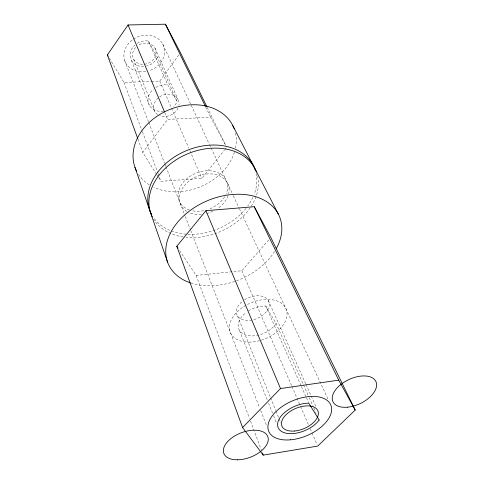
<?xml version="1.0" encoding="UTF-8"?>
<svg xmlns="http://www.w3.org/2000/svg" width="484" height="484" viewBox="0 0 484 484"><rect width="100%" height="100%" fill="white"/><g stroke="black" fill="none" stroke-linecap="round" stroke-linejoin="round"><path stroke-width="0.36" stroke-dasharray="2.42 1.81" d="M151.571 81.366L159.768 81.052L180.024 53.325M156.592 174.403L142.78 152.484L167.645 119.409L210.673 117.188L225.671 145.333M158.564 177.531L160.93 181.288L201.876 178.366L224.37 150.228M224.842 149.641L226.246 147.886M135.617 47.426L134.855 48.321A12.052 10.358 -23.1 0 0 141.419 64.245A12.052 10.358 -23.1 0 0 155.999 51.032A12.052 10.358 -23.1 0 0 138.255 45.236M179.679 250.609L196.105 275.444L241.843 270.725L269.358 239.205M109.311 58.11L124.001 82.443L150.827 81.397M156.985 175.026L158.165 176.908M248.546 310.855A21.181 13.522 -23.1 0 1 265.752 306.033L276.116 323.475L308.961 397.104M137.274 43.264A14.544 12.499 -23.1 0 1 148.358 41.043L167.785 84.888L177.18 101.676A15.645 12.874 -23.1 0 1 173.411 106.631M148.358 41.043L157.415 57.372L177.18 101.676M207.225 107.442L225.726 145.273M205.712 107.006L210.673 117.188M162.733 44.098L209.263 144.038M209.584 144.722L210.861 147.463M211.181 148.146L225.84 179.637M227.286 182.746L233.022 195.064M233.342 195.748L239.078 208.066M239.398 208.749L328.285 399.675M155.007 48.176L177.991 99.365M268.305 300.503L305.731 383.854M306.039 384.544L310.988 395.567M311.297 396.257L316.246 407.274M309.234 397.709L313.281 406.784M313.868 408.097L316.215 413.36M265.752 306.033L301.133 385.899M301.423 386.553L305.809 396.45M306.402 397.794L308.489 402.506M159.768 81.052L188.736 147.995M189.928 150.754L201.876 178.366M241.843 270.725L291.628 385.784M291.931 386.48L300.328 405.888M300.624 406.584L308.423 424.601M310.226 428.764L311.726 432.23M312.023 432.92L317.123 444.705M164.735 112.463L167.645 119.409M133.717 59.417L154.783 111.495M237.499 315.979L270.332 397.14M270.616 397.836L275.711 410.432M275.995 411.134L278.826 418.128M279.105 418.829L280.805 423.028M131.521 60.579L149.459 105.427M239.544 330.62L267.452 400.389M268.572 403.184L272.48 412.949M273.593 415.738L276.382 422.72M124.678 60.506L148.467 121.744M148.745 122.446L164.602 163.271M164.881 163.973L165.697 166.085M165.97 166.792L178.826 199.874M180.072 203.074L184.991 215.737M185.263 216.445L190.46 229.809M190.732 230.517L259.624 407.824M260.713 410.638L266.732 426.114M124.001 82.443L142.199 131.158M142.465 131.866L157.766 172.818M158.026 173.52L160.93 181.288M196.105 275.444L249.484 418.339M250.543 421.171L261.378 450.174M137.91 139.047L142.78 152.484M157.59 114.466A13.116 10.708 -23.1 0 1 162.043 95.529A13.116 10.708 -23.1 0 1 179.001 105.179M178.13 108.071A13.116 10.708 -23.1 0 1 159.629 115.549M235.466 133.082A53.246 41.563 -23.1 0 1 235.448 148.388M234.425 152.242A53.246 41.563 -23.1 0 1 153.73 187.272M149.217 184.797A53.246 41.563 -23.1 0 1 138.351 174.198M276.116 323.475A21.181 13.522 -23.1 0 1 245.213 334.849A21.181 13.522 -23.1 0 1 246.096 312.555M257.555 175.801A56.737 42.199 -23.1 0 1 186.092 237.305M183.158 236.942A56.737 42.199 -23.1 0 1 153.579 219.198M186.854 211.387A25.773 19.154 -23.1 0 1 196.831 176.509A25.773 19.154 -23.1 0 1 228.629 193.751M228.018 195.82A25.773 19.154 -23.1 0 1 217.867 208.404M212.918 211.266A25.773 19.154 -23.1 0 1 205.004 213.88M201.326 214.388A25.773 19.154 -23.1 0 1 188.699 212.373M274.616 251.432A60.44 42.586 -23.1 0 1 191.168 283.128M256.127 173.393A56.489 42.162 -23.1 0 1 254.197 194.247M252.854 197.436A56.489 42.162 -23.1 0 1 247.766 206.039M245.993 208.362A56.489 42.162 -23.1 0 1 153.495 217.528M157.415 57.372A14.544 12.499 -23.1 0 1 146.67 66.024M143.76 66.477A14.544 12.499 -23.1 0 1 130.904 59.344A14.544 12.499 -23.1 0 1 134.758 45.133M145.763 71.572A20.782 17.86 -23.1 0 1 125.374 48.545A20.782 17.86 -23.1 0 1 159.472 39.948A20.782 17.86 -23.1 0 1 149.586 70.603M189.462 209.989A25.658 19.136 -23.1 0 1 181.173 185.203A25.658 19.136 -23.1 0 1 213.262 171.233A25.658 19.136 -23.1 0 1 226.04 194.066M224.637 196.758A25.658 19.136 -23.1 0 1 208.35 209.415M203.679 210.697A25.658 19.136 -23.1 0 1 191.64 210.613M163.483 111.223A15.645 12.874 -23.1 0 1 148.993 104.556A15.645 12.874 -23.1 0 1 153.174 89.358M155.89 87.374A15.645 12.874 -23.1 0 1 167.785 84.888M244.614 299.802A17.285 11.217 -23.1 0 1 269.298 303.734A17.285 11.217 -23.1 0 1 246.126 320.39A17.285 11.217 -23.1 0 1 242.417 301.381M248.945 342.14A30.262 19.324 -23.1 0 0 286.522 310.159A30.262 19.324 -23.1 0 0 239.205 309.996A30.262 19.324 -23.1 0 0 248.945 342.14"/><path stroke-width="0.73" d="M137.65 138.339L107.381 54.91L128.042 24.968L165.389 24.2L180.465 52.72L206.892 106.764M176.805 246.265L205.924 210.679L254.269 206.71L270.834 237.517L355.208 410.057L317.722 446.091L263.229 455.123L242.581 427.56L176.805 246.265L178.039 248.129M242.581 427.56L280.508 388.549L338.733 380.146L355.208 410.057M107.381 54.91L108.156 56.192M232.659 125.326L278.469 214.376M165.389 24.2L205.385 106.329M254.269 206.71L338.733 380.146M128.042 24.968L164.445 111.768M205.924 210.679L280.508 388.549M262.437 453L263.229 455.123M134.982 167.397L167.555 262.104M136.494 170.955A53.246 41.563 -23.1 0 1 168.063 110.207A53.246 41.563 -23.1 0 1 234.177 128.75M152.345 216.989A56.737 42.199 -23.1 0 1 186.794 154.172A56.737 42.199 -23.1 0 1 256.429 172.044M190.49 282.904A60.44 42.586 -23.1 0 1 174.337 226.536A60.44 42.586 -23.1 0 1 251.196 195.542A60.44 42.586 -23.1 0 1 276.491 248.225M151.226 213.728A56.489 42.162 -23.1 0 1 186.673 150.542A56.489 42.162 -23.1 0 1 255.473 170.84M319.192 420.027L308.786 403.178A23.601 13.171 -23.1 0 0 279.77 417.97A23.601 13.171 -23.1 0 0 289.444 433.634A23.601 13.171 -23.1 0 0 319.192 420.027M347.294 407.207A23.74 13.268 -25.2 0 0 376.189 382.233A23.74 13.268 -25.2 0 0 339.762 385.403A23.74 13.268 -25.2 0 0 347.294 407.207M237.402 459.8A23.528 13.032 -21 0 0 268.057 437.433A23.528 13.032 -21 0 0 231.993 437.754A23.528 13.032 -21 0 0 237.402 459.8M290.636 439.805A33.717 18.816 -23.1 0 0 330.802 404.987A33.717 18.816 -23.1 0 0 277.901 409.803A33.717 18.816 -23.1 0 0 290.636 439.805M294.332 431.038A19.554 10.908 -23.1 0 0 317.958 410.983A19.554 10.908 -23.1 0 0 287.423 413.451A19.554 10.908 -23.1 0 0 294.332 431.038"/></g></svg>
